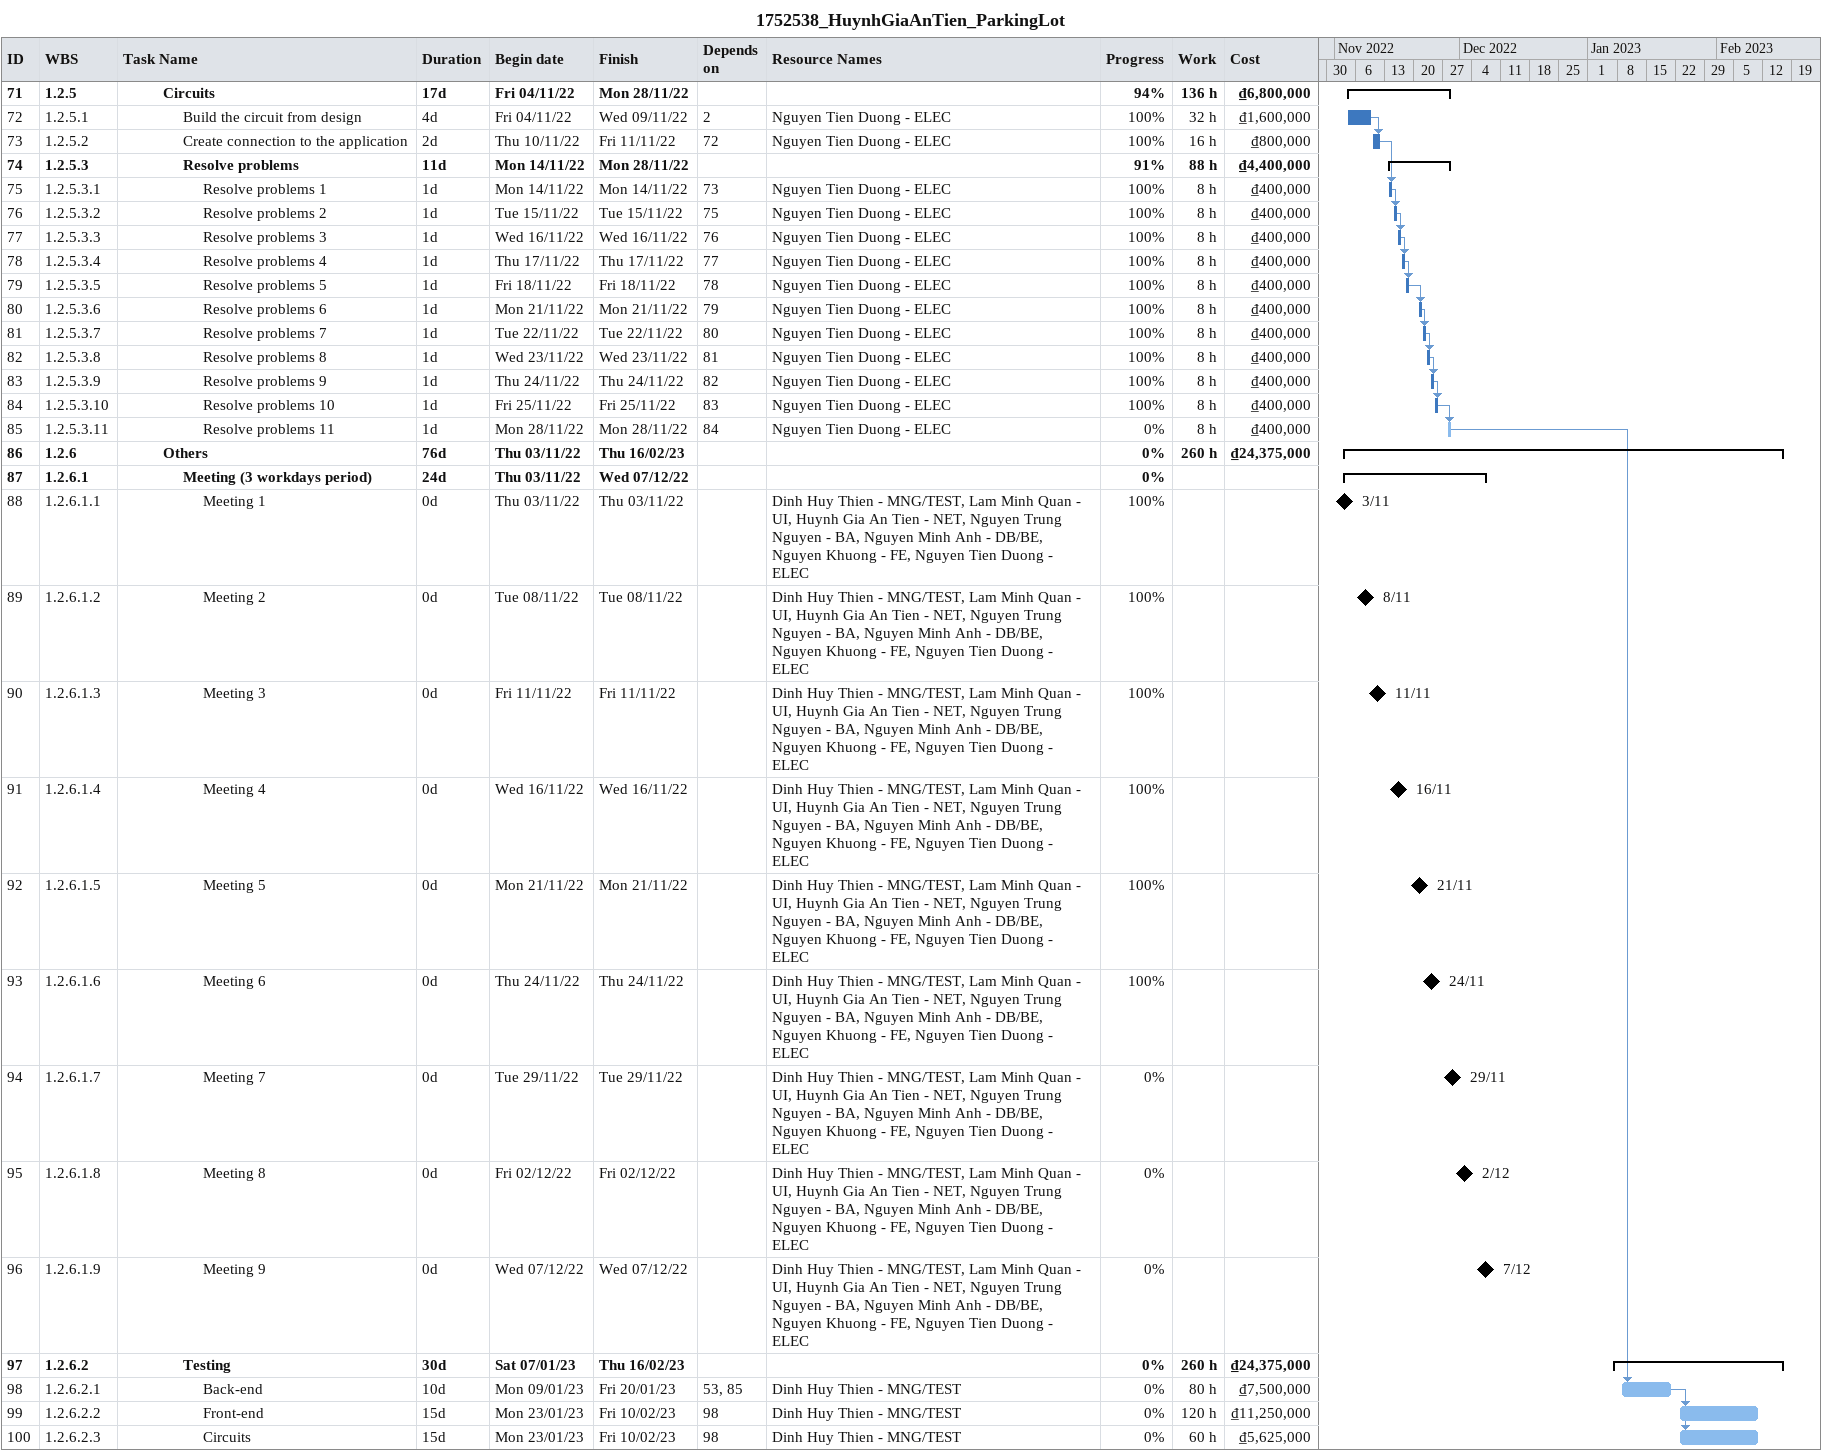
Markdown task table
1752538_HuynhGiaAnTien_ParkingLot

| ID | WBS | Task | Duration | Start | Finish | Predecessors | Resources | % complete | Work (h) | Cost (₫) |
|---|---|---|---|---|---|---|---|---|---|---|
| 71 | 1.2.5 | **Circuits** | 17d | 2022-11-04 | 2022-11-28 |  |  | 94 | 136 | 6800000 |
| 72 | 1.2.5.1 | Build the circuit from design | 4d | 2022-11-04 | 2022-11-09 | 2 | Nguyen Tien Duong - ELEC | 100 | 32 | 1600000 |
| 73 | 1.2.5.2 | Create connection to the application | 2d | 2022-11-10 | 2022-11-11 | 72 | Nguyen Tien Duong - ELEC | 100 | 16 | 800000 |
| 74 | 1.2.5.3 | **Resolve problems** | 11d | 2022-11-14 | 2022-11-28 |  |  | 91 | 88 | 4400000 |
| 75 | 1.2.5.3.1 | Resolve problems 1 | 1d | 2022-11-14 | 2022-11-14 | 73 | Nguyen Tien Duong - ELEC | 100 | 8 | 400000 |
| 76 | 1.2.5.3.2 | Resolve problems 2 | 1d | 2022-11-15 | 2022-11-15 | 75 | Nguyen Tien Duong - ELEC | 100 | 8 | 400000 |
| 77 | 1.2.5.3.3 | Resolve problems 3 | 1d | 2022-11-16 | 2022-11-16 | 76 | Nguyen Tien Duong - ELEC | 100 | 8 | 400000 |
| 78 | 1.2.5.3.4 | Resolve problems 4 | 1d | 2022-11-17 | 2022-11-17 | 77 | Nguyen Tien Duong - ELEC | 100 | 8 | 400000 |
| 79 | 1.2.5.3.5 | Resolve problems 5 | 1d | 2022-11-18 | 2022-11-18 | 78 | Nguyen Tien Duong - ELEC | 100 | 8 | 400000 |
| 80 | 1.2.5.3.6 | Resolve problems 6 | 1d | 2022-11-21 | 2022-11-21 | 79 | Nguyen Tien Duong - ELEC | 100 | 8 | 400000 |
| 81 | 1.2.5.3.7 | Resolve problems 7 | 1d | 2022-11-22 | 2022-11-22 | 80 | Nguyen Tien Duong - ELEC | 100 | 8 | 400000 |
| 82 | 1.2.5.3.8 | Resolve problems 8 | 1d | 2022-11-23 | 2022-11-23 | 81 | Nguyen Tien Duong - ELEC | 100 | 8 | 400000 |
| 83 | 1.2.5.3.9 | Resolve problems 9 | 1d | 2022-11-24 | 2022-11-24 | 82 | Nguyen Tien Duong - ELEC | 100 | 8 | 400000 |
| 84 | 1.2.5.3.10 | Resolve problems 10 | 1d | 2022-11-25 | 2022-11-25 | 83 | Nguyen Tien Duong - ELEC | 100 | 8 | 400000 |
| 85 | 1.2.5.3.11 | Resolve problems 11 | 1d | 2022-11-28 | 2022-11-28 | 84 | Nguyen Tien Duong - ELEC | 0 | 8 | 400000 |
| 86 | 1.2.6 | **Others** | 76d | 2022-11-03 | 2023-02-16 |  |  | 0 | 260 | 24375000 |
| 87 | 1.2.6.1 | **Meeting (3 workdays period)** | 24d | 2022-11-03 | 2022-12-07 |  |  | 0 |  |  |
| 88 | 1.2.6.1.1 | Meeting 1 | 0d | 2022-11-03 | 2022-11-03 |  | Dinh Huy Thien - MNG/TEST, Lam Minh Quan - UI, Huynh Gia An Tien - NET, Nguyen Trung Nguyen - BA, Nguyen Minh Anh - DB/BE, Nguyen Khuong - FE, Nguyen Tien Duong - ELEC | 100 |  |  |
| 89 | 1.2.6.1.2 | Meeting 2 | 0d | 2022-11-08 | 2022-11-08 |  | Dinh Huy Thien - MNG/TEST, Lam Minh Quan - UI, Huynh Gia An Tien - NET, Nguyen Trung Nguyen - BA, Nguyen Minh Anh - DB/BE, Nguyen Khuong - FE, Nguyen Tien Duong - ELEC | 100 |  |  |
| 90 | 1.2.6.1.3 | Meeting 3 | 0d | 2022-11-11 | 2022-11-11 |  | Dinh Huy Thien - MNG/TEST, Lam Minh Quan - UI, Huynh Gia An Tien - NET, Nguyen Trung Nguyen - BA, Nguyen Minh Anh - DB/BE, Nguyen Khuong - FE, Nguyen Tien Duong - ELEC | 100 |  |  |
| 91 | 1.2.6.1.4 | Meeting 4 | 0d | 2022-11-16 | 2022-11-16 |  | Dinh Huy Thien - MNG/TEST, Lam Minh Quan - UI, Huynh Gia An Tien - NET, Nguyen Trung Nguyen - BA, Nguyen Minh Anh - DB/BE, Nguyen Khuong - FE, Nguyen Tien Duong - ELEC | 100 |  |  |
| 92 | 1.2.6.1.5 | Meeting 5 | 0d | 2022-11-21 | 2022-11-21 |  | Dinh Huy Thien - MNG/TEST, Lam Minh Quan - UI, Huynh Gia An Tien - NET, Nguyen Trung Nguyen - BA, Nguyen Minh Anh - DB/BE, Nguyen Khuong - FE, Nguyen Tien Duong - ELEC | 100 |  |  |
| 93 | 1.2.6.1.6 | Meeting 6 | 0d | 2022-11-24 | 2022-11-24 |  | Dinh Huy Thien - MNG/TEST, Lam Minh Quan - UI, Huynh Gia An Tien - NET, Nguyen Trung Nguyen - BA, Nguyen Minh Anh - DB/BE, Nguyen Khuong - FE, Nguyen Tien Duong - ELEC | 100 |  |  |
| 94 | 1.2.6.1.7 | Meeting 7 | 0d | 2022-11-29 | 2022-11-29 |  | Dinh Huy Thien - MNG/TEST, Lam Minh Quan - UI, Huynh Gia An Tien - NET, Nguyen Trung Nguyen - BA, Nguyen Minh Anh - DB/BE, Nguyen Khuong - FE, Nguyen Tien Duong - ELEC | 0 |  |  |
| 95 | 1.2.6.1.8 | Meeting 8 | 0d | 2022-12-02 | 2022-12-02 |  | Dinh Huy Thien - MNG/TEST, Lam Minh Quan - UI, Huynh Gia An Tien - NET, Nguyen Trung Nguyen - BA, Nguyen Minh Anh - DB/BE, Nguyen Khuong - FE, Nguyen Tien Duong - ELEC | 0 |  |  |
| 96 | 1.2.6.1.9 | Meeting 9 | 0d | 2022-12-07 | 2022-12-07 |  | Dinh Huy Thien - MNG/TEST, Lam Minh Quan - UI, Huynh Gia An Tien - NET, Nguyen Trung Nguyen - BA, Nguyen Minh Anh - DB/BE, Nguyen Khuong - FE, Nguyen Tien Duong - ELEC | 0 |  |  |
| 97 | 1.2.6.2 | **Testing** | 30d | 2023-01-07 | 2023-02-16 |  |  | 0 | 260 | 24375000 |
| 98 | 1.2.6.2.1 | Back-end | 10d | 2023-01-09 | 2023-01-20 | 53, 85 | Dinh Huy Thien - MNG/TEST | 0 | 80 | 7500000 |
| 99 | 1.2.6.2.2 | Front-end | 15d | 2023-01-23 | 2023-02-10 | 98 | Dinh Huy Thien - MNG/TEST | 0 | 120 | 11250000 |
| 100 | 1.2.6.2.3 | Circuits | 15d | 2023-01-23 | 2023-02-10 | 98 | Dinh Huy Thien - MNG/TEST | 0 | 60 | 5625000 |
